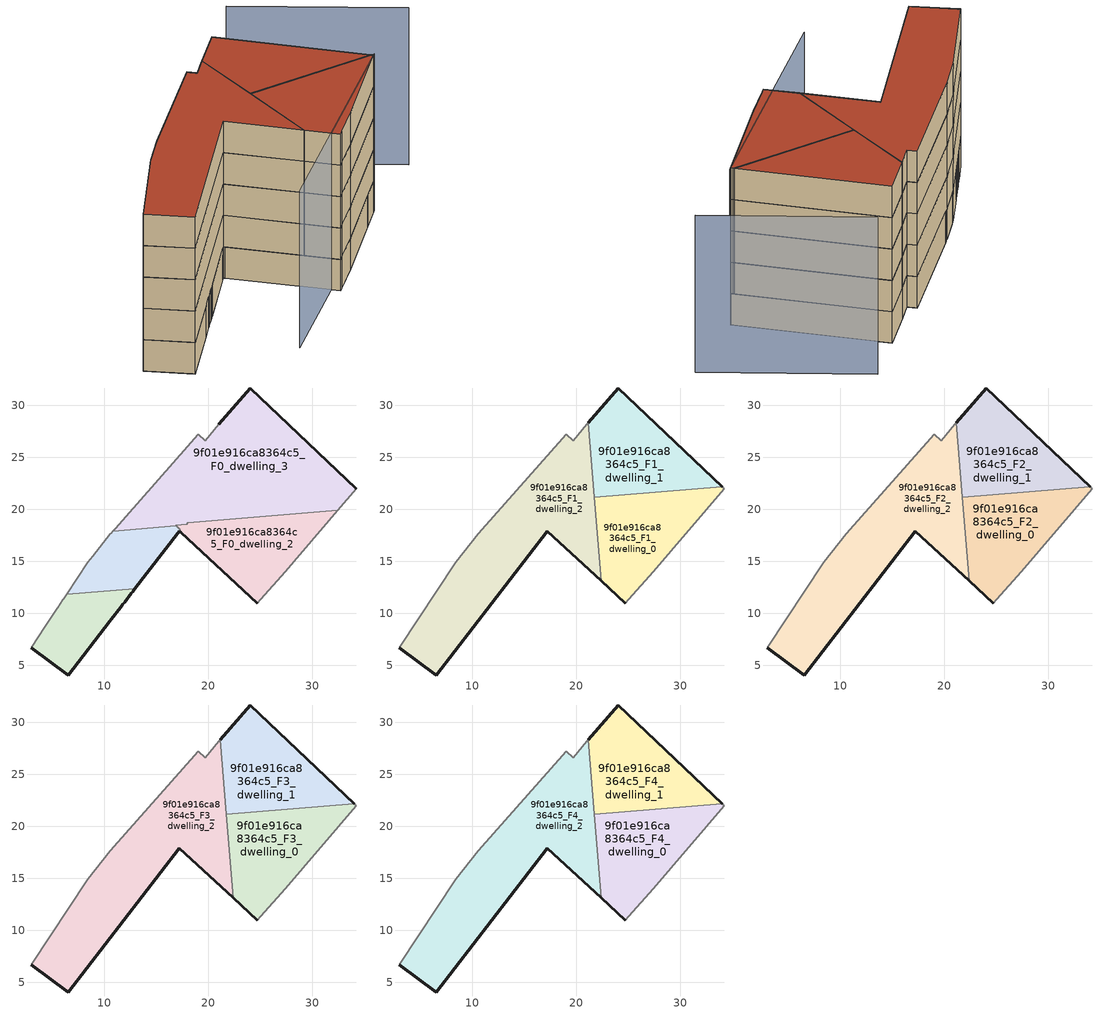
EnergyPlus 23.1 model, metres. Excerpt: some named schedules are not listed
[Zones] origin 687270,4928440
9f01e916ca8364c5_F0_dwelling_0
 floor ground (EU_floor_Construction): 10.56,9.24 10.69,9.4 11.6,10.58 11.8,10.84 11.93,11 11.97,11.06 12.63,11.92 12.76,12.08 12.84,12.18 12.96,12.34 6.39,11.81 6.21,11.54 6.1,11.38 6.04,11.28 5.54,10.53 5.51,10.48 5.4,10.32 4.45,8.89 4.34,8.73 2.99,6.69 6.55,4.05 z0
 wall outside (EU_wall_Construction): 12.96,12.34 12.84,12.18 12.76,12.08 12.63,11.92 11.97,11.06 11.93,11 11.8,10.84 11.6,10.58 10.69,9.4 10.56,9.24 6.55,4.05 2.99,6.69 z0:3
 wall adiabatic (EU_wall_Construction): 2.99,6.69 4.34,8.73 4.45,8.89 5.4,10.32 5.51,10.48 5.54,10.53 6.04,11.28 6.1,11.38 6.21,11.54 6.39,11.81 z0:3
 wall to 9f01e916ca8364c5_F0_dwelling_1 (EU_wall_Construction): 6.39,11.81 12.96,12.34 z0:3
9f01e916ca8364c5_F0_dwelling_1
 floor ground (EU_floor_Construction): 12.96,12.34 17.1,17.69 17.25,17.89 17.34,18.01 16.94,18.38 10.85,17.88 10.66,17.67 10.61,17.61 8.9,15.47 8.44,14.9 6.39,11.81 z0
 wall outside (EU_wall_Construction): 17.24,17.88 17.1,17.69 12.96,12.34 z0:3; 17.24,17.88,3 17.25,17.89,0 17.24,17.88,0
 wall adiabatic (EU_wall_Construction): 6.39,11.81 8.44,14.9 8.9,15.47 10.61,17.61 10.66,17.67 10.85,17.88 z0:3
 wall to 9f01e916ca8364c5_F0_dwelling_3 (EU_wall_Construction): 10.85,17.89 16.94,18.38 z0:3
 wall to 9f01e916ca8364c5_F0_dwelling_2 (EU_wall_Construction): 16.94,18.38 17.34,18.01 17.25,17.89 z0:3
9f01e916ca8364c5_F0_dwelling_2
 floor ground (EU_floor_Construction): 27.4,13.96 32.46,19.88 18.06,18.7 17.94,18.54 16.87,18.45 17.34,18.01 17.25,17.89 17.36,17.79 24.72,10.94 25.04,11.34 z0
 wall outside (EU_wall_Construction): 24.72,10.94 17.36,17.79 17.25,17.89 z0:3; 16.87,18.45,3 16.87,18.45,0 16.86,18.45,0
 wall adiabatic (EU_wall_Construction): 32.46,19.88 27.4,13.96 25.04,11.34 24.72,10.94 z0:3
 wall to 9f01e916ca8364c5_F0_dwelling_3 (EU_wall_Construction): 16.94,18.38 16.87,18.45 17.94,18.54 18.06,18.7 32.46,19.88 z0:3
9f01e916ca8364c5_F0_dwelling_3
 floor ground (EU_floor_Construction): 32.46,19.88 34.25,21.97 24.04,31.65 21.03,28.17 19.71,26.59 19.03,27.19 11.06,18.13 10.85,17.88 16.94,18.38 16.87,18.45 17.94,18.54 18.06,18.7 z0
 wall outside (EU_wall_Construction): 21.03,28.17 24.04,31.65 34.25,21.97 z0:3
 wall adiabatic (EU_wall_Construction): 34.25,21.97 32.46,19.88 / 10.85,17.88 11.06,18.13 19.03,27.19 19.71,26.59 21.03,28.17 z0:3
9f01e916ca8364c5_F1_dwelling_0
 floor to 9f01e916ca8364c5_F0_dwelling_2 (EU_floor_Construction): 27.4,13.96 32.46,19.88 21.91,19.01 22.4,13.1 24.72,10.94 25.04,11.34 z3
 floor to 9f01e916ca8364c5_F0_dwelling_3 (EU_floor_Construction): 32.46,19.88 34.25,21.97 34.07,22.14 21.74,21.13 21.91,19.02 z3
 wall outside (EU_wall_Construction): 24.72,10.94 22.4,13.1 z3:6
 wall adiabatic (EU_wall_Construction): 34.07,22.14 34.25,21.97 27.4,13.96 25.04,11.34 24.72,10.94 z3:6
 wall to 9f01e916ca8364c5_F1_dwelling_1 (EU_wall_Construction): 21.74,21.13 34.07,22.14 z3:6
 wall to 9f01e916ca8364c5_F1_dwelling_2 (EU_wall_Construction): 22.4,13.1 21.74,21.13 z3:6
9f01e916ca8364c5_F1_dwelling_1
 floor to 9f01e916ca8364c5_F0_dwelling_3 (EU_floor_Construction): 34.07,22.14 24.04,31.65 21.15,28.31 21.74,21.13 z3
 wall outside (EU_wall_Construction): 21.15,28.31 24.04,31.65 34.07,22.14 z3:6
 wall to 9f01e916ca8364c5_F1_dwelling_2 (EU_wall_Construction): 21.74,21.13 21.15,28.31 z3:6
9f01e916ca8364c5_F1_dwelling_2
 floor to 9f01e916ca8364c5_F0_dwelling_0 (EU_floor_Construction): 10.56,9.24 10.57,9.25 11.6,10.58 11.63,10.62 12.96,12.34 6.39,11.81 6.21,11.54 6.1,11.38 6.03,11.28 5.54,10.53 5.51,10.48 5.4,10.32 4.45,8.89 4.34,8.73 2.99,6.69 6.55,4.05 z3
 floor to 9f01e916ca8364c5_F0_dwelling_1 (EU_floor_Construction): 12.96,12.34 17.25,17.89 17.34,18.01 16.94,18.38 10.85,17.88 10.66,17.67 10.61,17.61 8.9,15.47 8.44,14.9 6.39,11.81 z3
 floor to 9f01e916ca8364c5_F0_dwelling_2 (EU_floor_Construction): 22.4,13.1 21.91,19.01 18.06,18.7 17.94,18.54 16.87,18.45 17.34,18.01 17.25,17.89 z3
 floor to 9f01e916ca8364c5_F0_dwelling_3 (EU_floor_Construction): 21.91,19.02 21.15,28.31 21.03,28.17 19.71,26.59 19.03,27.19 10.98,18.03 10.85,17.88 16.94,18.38 16.87,18.45 17.94,18.54 18.06,18.7 z3
 wall outside (EU_wall_Construction): 22.4,13.1 17.25,17.89 6.55,4.05 2.99,6.69 z3:6
 wall adiabatic (EU_wall_Construction): 2.99,6.69 8.44,14.9 10.61,17.61 19.03,27.19 19.71,26.59 21.03,28.17 21.15,28.31 z3:6
9f01e916ca8364c5_F2_dwelling_0
 floor to 9f01e916ca8364c5_F1_dwelling_0 (EU_floor_Construction): 27.4,13.96 34.25,21.97 34.07,22.14 21.74,21.13 22.4,13.1 24.72,10.94 25.04,11.34 z6
 wall outside (EU_wall_Construction): 24.72,10.94 22.4,13.1 z6:9
 wall adiabatic (EU_wall_Construction): 34.07,22.14 34.25,21.97 27.4,13.96 25.04,11.34 24.72,10.94 z6:9
 wall to 9f01e916ca8364c5_F2_dwelling_1 (EU_wall_Construction): 21.74,21.13 34.07,22.14 z6:9
 wall to 9f01e916ca8364c5_F2_dwelling_2 (EU_wall_Construction): 22.4,13.1 21.74,21.13 z6:9
9f01e916ca8364c5_F2_dwelling_1
 floor to 9f01e916ca8364c5_F1_dwelling_1 (EU_floor_Construction): 34.07,22.14 24.04,31.65 21.15,28.31 21.74,21.13 z6
 wall outside (EU_wall_Construction): 21.15,28.31 24.04,31.65 34.07,22.14 z6:9
 wall to 9f01e916ca8364c5_F2_dwelling_2 (EU_wall_Construction): 21.74,21.13 21.15,28.31 z6:9
9f01e916ca8364c5_F2_dwelling_2
 floor to 9f01e916ca8364c5_F1_dwelling_2 (EU_floor_Construction): 22.4,13.1 21.15,28.31 21.03,28.17 19.71,26.59 19.03,27.19 10.61,17.61 8.44,14.9 2.99,6.69 6.55,4.05 17.25,17.89 z6
 wall outside (EU_wall_Construction): 22.4,13.1 17.25,17.89 6.55,4.05 2.99,6.69 z6:9
 wall adiabatic (EU_wall_Construction): 2.99,6.69 8.44,14.9 10.61,17.61 19.03,27.19 19.71,26.59 21.03,28.17 21.15,28.31 z6:9
9f01e916ca8364c5_F3_dwelling_0
 floor to 9f01e916ca8364c5_F2_dwelling_0 (EU_floor_Construction): 27.4,13.96 34.25,21.97 34.07,22.14 21.74,21.13 22.4,13.1 24.72,10.94 25.04,11.34 z9
 wall outside (EU_wall_Construction): 24.72,10.94 22.4,13.1 z9:12
 wall adiabatic (EU_wall_Construction): 34.07,22.14 34.25,21.97 27.4,13.96 25.04,11.34 24.72,10.94 z9:12
 wall to 9f01e916ca8364c5_F3_dwelling_1 (EU_wall_Construction): 21.74,21.13 34.07,22.14 z9:12
 wall to 9f01e916ca8364c5_F3_dwelling_2 (EU_wall_Construction): 22.4,13.1 21.74,21.13 z9:12
9f01e916ca8364c5_F3_dwelling_1
 floor to 9f01e916ca8364c5_F2_dwelling_1 (EU_floor_Construction): 34.07,22.14 24.04,31.65 21.15,28.31 21.74,21.13 z9
 wall outside (EU_wall_Construction): 21.15,28.31 24.04,31.65 34.07,22.14 z9:12
 wall to 9f01e916ca8364c5_F3_dwelling_2 (EU_wall_Construction): 21.74,21.13 21.15,28.31 z9:12
9f01e916ca8364c5_F3_dwelling_2
 floor to 9f01e916ca8364c5_F2_dwelling_2 (EU_floor_Construction): 22.4,13.1 21.15,28.31 21.03,28.17 19.71,26.59 19.03,27.19 10.61,17.61 8.44,14.9 2.99,6.69 6.55,4.05 17.25,17.89 z9
 wall outside (EU_wall_Construction): 22.4,13.1 17.25,17.89 6.55,4.05 2.99,6.69 z9:12
 wall adiabatic (EU_wall_Construction): 2.99,6.69 8.44,14.9 10.61,17.61 19.03,27.19 19.71,26.59 21.03,28.17 21.15,28.31 z9:12
9f01e916ca8364c5_F4_dwelling_0
 floor to 9f01e916ca8364c5_F3_dwelling_0 (EU_floor_Construction): 27.4,13.96 34.25,21.97 34.07,22.14 21.74,21.13 22.4,13.1 24.72,10.94 25.04,11.34 z12
 wall outside (EU_wall_Construction): 24.72,10.94 22.4,13.1 z12:15
 wall adiabatic (EU_wall_Construction): 34.07,22.14 34.25,21.97 27.4,13.96 25.04,11.34 24.72,10.94 z12:15
 wall to 9f01e916ca8364c5_F4_dwelling_1 (EU_wall_Construction): 21.74,21.13 34.07,22.14 z12:15
 wall to 9f01e916ca8364c5_F4_dwelling_2 (EU_wall_Construction): 22.4,13.1 21.74,21.13 z12:15
 roof outside (EU_roof_Construction): 34.25,21.97 27.4,13.96 25.04,11.34 24.72,10.94 22.4,13.1 21.74,21.13 34.07,22.14 z15
9f01e916ca8364c5_F4_dwelling_1
 floor to 9f01e916ca8364c5_F3_dwelling_1 (EU_floor_Construction): 34.07,22.14 24.04,31.65 21.15,28.31 21.74,21.13 z12
 wall outside (EU_wall_Construction): 21.15,28.31 24.04,31.65 34.07,22.14 z12:15
 wall to 9f01e916ca8364c5_F4_dwelling_2 (EU_wall_Construction): 21.74,21.13 21.15,28.31 z12:15
 roof outside (EU_roof_Construction): 34.07,22.14 21.74,21.13 21.15,28.31 24.04,31.65 z15
9f01e916ca8364c5_F4_dwelling_2
 floor to 9f01e916ca8364c5_F3_dwelling_2 (EU_floor_Construction): 22.4,13.1 21.15,28.31 21.03,28.17 19.71,26.59 19.03,27.19 10.61,17.61 8.44,14.9 2.99,6.69 6.55,4.05 17.25,17.89 z12
 wall outside (EU_wall_Construction): 22.4,13.1 17.25,17.89 6.55,4.05 2.99,6.69 z12:15
 wall adiabatic (EU_wall_Construction): 2.99,6.69 8.44,14.9 10.61,17.61 19.03,27.19 19.71,26.59 21.03,28.17 21.15,28.31 z12:15
 roof outside (EU_roof_Construction): 21.15,28.31 22.4,13.1 17.25,17.89 6.55,4.05 2.99,6.69 8.44,14.9 10.61,17.61 19.03,27.19 19.71,26.59 21.03,28.17 z15
shading: 16.59,3.77 34.39,22.11 / 41.07,27.85 27.86,35.86 z0:15
[Building]
EU S2 Campaign: North Axis=0; Terrain=City; Solar Distribution=FullExterior
[Site:Location]
Bologna: Latitude=44.5; Longitude=11.25; Time Zone=1; Elevation=37
[SizingPeriod:WeatherFileDays]
AnnualSizingPeriod: Begin Month=1; Begin Day of Month=1; End Month=12; End Day of Month=31; Day of Week for Start Day=Monday; Use Weather File Daylight Saving Period=No; Use Weather File Rain and Snow Indicators=No
[MATERIAL]
EU_InternalMass_Material: Roughness=MediumRough; Thickness=0.1; Conductivity=1; Density=1800; Specific Heat=900; Thermal Absorptance=0.9; Solar Absorptance=0.7; Visible Absorptance=0.7
[MATERIAL:NOMASS] Roughness=MediumRough; Thermal Absorptance=0.9; Solar Absorptance=0.7; Visible Absorptance=0.7
Name | Thermal Resistance
EU_wall_NoMass | 0.905828
EU_roof_NoMass | 0.37593
EU_floor_NoMass | 0.67114
[CONSTRUCTION]
EU_wall_Construction: EU_wall_NoMass
EU_roof_Construction: EU_roof_NoMass
EU_floor_Construction: EU_floor_NoMass
EU_InternalMass_Construction: EU_InternalMass_Material
[ZONE] Type=1; Multiplier=1; Ceiling Height=autocalculate; Floor Area=autocalculate; Part of Total Floor Area=Yes
Name | Volume
9f01e916ca8364c5_F0_dwelling_0 | 117.431
9f01e916ca8364c5_F1_dwelling_0 | 225.146
9f01e916ca8364c5_F2_dwelling_0; 9f01e916ca8364c5_F3_dwelling_0; 9f01e916ca8364c5_F4_dwelling_0 | 225.157
9f01e916ca8364c5_F0_dwelling_1 | 116.488
9f01e916ca8364c5_F1_dwelling_1 | 225.17
9f01e916ca8364c5_F2_dwelling_1; 9f01e916ca8364c5_F3_dwelling_1; 9f01e916ca8364c5_F4_dwelling_1 | 225.171
9f01e916ca8364c5_F0_dwelling_2 | 198.48
9f01e916ca8364c5_F1_dwelling_2 | 450.274
9f01e916ca8364c5_F2_dwelling_2; 9f01e916ca8364c5_F3_dwelling_2; 9f01e916ca8364c5_F4_dwelling_2 | 450.303
9f01e916ca8364c5_F0_dwelling_3 | 468.25
[INTERNALMASS] Construction=EU_InternalMass_Construction
Name | Zone or ZoneList | Surface Area
9f01e916ca8364c5_F0_dwelling_0_EU_InternalMass | 9f01e916ca8364c5_F0_dwelling_0 | 39.1457
9f01e916ca8364c5_F0_dwelling_1_EU_InternalMass | 9f01e916ca8364c5_F0_dwelling_1 | 38.8308
9f01e916ca8364c5_F0_dwelling_2_EU_InternalMass | 9f01e916ca8364c5_F0_dwelling_2 | 66.168
9f01e916ca8364c5_F0_dwelling_3_EU_InternalMass | 9f01e916ca8364c5_F0_dwelling_3 | 156.086
9f01e916ca8364c5_F1_dwelling_0_EU_InternalMass | 9f01e916ca8364c5_F1_dwelling_0 | 75.052
9f01e916ca8364c5_F1_dwelling_1_EU_InternalMass | 9f01e916ca8364c5_F1_dwelling_1 | 75.057
9f01e916ca8364c5_F1_dwelling_2_EU_InternalMass | 9f01e916ca8364c5_F1_dwelling_2 | 150.101
9f01e916ca8364c5_F2_dwelling_0_EU_InternalMass | 9f01e916ca8364c5_F2_dwelling_0 | 75.052
9f01e916ca8364c5_F2_dwelling_1_EU_InternalMass | 9f01e916ca8364c5_F2_dwelling_1 | 75.057
9f01e916ca8364c5_F2_dwelling_2_EU_InternalMass | 9f01e916ca8364c5_F2_dwelling_2 | 150.101
9f01e916ca8364c5_F3_dwelling_0_EU_InternalMass | 9f01e916ca8364c5_F3_dwelling_0 | 75.052
9f01e916ca8364c5_F3_dwelling_1_EU_InternalMass | 9f01e916ca8364c5_F3_dwelling_1 | 75.057
9f01e916ca8364c5_F3_dwelling_2_EU_InternalMass | 9f01e916ca8364c5_F3_dwelling_2 | 150.101
9f01e916ca8364c5_F4_dwelling_0_EU_InternalMass | 9f01e916ca8364c5_F4_dwelling_0 | 75.052
9f01e916ca8364c5_F4_dwelling_1_EU_InternalMass | 9f01e916ca8364c5_F4_dwelling_1 | 75.057
9f01e916ca8364c5_F4_dwelling_2_EU_InternalMass | 9f01e916ca8364c5_F4_dwelling_2 | 150.101
[OTHEREQUIPMENT] Fuel Type=Electricity; Design Level Calculation Method=Watts/Area; Power per Zone Floor Area=1; Fraction Latent=0; Fraction Radiant=0; Fraction Lost=0; Carbon Dioxide Generation Rate=0; EndUse Subcategory=EU_Step8_InternalGains
Name | Zone or ZoneList or Space or SpaceList | Schedule
EU_Step8_InternalGain_9f01e916ca8364c5_F0_dwelling_0_f000 | 9f01e916ca8364c5_F0_dwelling_0 | EU_Step8_GainSchedule_9f01e916ca8364c5_F0_dwelling_0_f000
EU_Step8_InternalGain_9f01e916ca8364c5_F0_dwelling_1_f000 | 9f01e916ca8364c5_F0_dwelling_1 | EU_Step8_GainSchedule_9f01e916ca8364c5_F0_dwelling_1_f000
EU_Step8_InternalGain_9f01e916ca8364c5_F0_dwelling_2_f000 | 9f01e916ca8364c5_F0_dwelling_2 | EU_Step8_GainSchedule_9f01e916ca8364c5_F0_dwelling_2_f000
EU_Step8_InternalGain_9f01e916ca8364c5_F0_dwelling_3_f000 | 9f01e916ca8364c5_F0_dwelling_3 | EU_Step8_GainSchedule_9f01e916ca8364c5_F0_dwelling_3_f000
EU_Step8_InternalGain_9f01e916ca8364c5_F1_dwelling_0_f000 | 9f01e916ca8364c5_F1_dwelling_0 | EU_Step8_GainSchedule_9f01e916ca8364c5_F1_dwelling_0_f000
EU_Step8_InternalGain_9f01e916ca8364c5_F1_dwelling_1_f000 | 9f01e916ca8364c5_F1_dwelling_1 | EU_Step8_GainSchedule_9f01e916ca8364c5_F1_dwelling_1_f000
EU_Step8_InternalGain_9f01e916ca8364c5_F1_dwelling_2_f000 | 9f01e916ca8364c5_F1_dwelling_2 | EU_Step8_GainSchedule_9f01e916ca8364c5_F1_dwelling_2_f000
EU_Step8_InternalGain_9f01e916ca8364c5_F2_dwelling_0_f000 | 9f01e916ca8364c5_F2_dwelling_0 | EU_Step8_GainSchedule_9f01e916ca8364c5_F2_dwelling_0_f000
EU_Step8_InternalGain_9f01e916ca8364c5_F2_dwelling_1_f000 | 9f01e916ca8364c5_F2_dwelling_1 | EU_Step8_GainSchedule_9f01e916ca8364c5_F2_dwelling_1_f000
EU_Step8_InternalGain_9f01e916ca8364c5_F2_dwelling_2_f000 | 9f01e916ca8364c5_F2_dwelling_2 | EU_Step8_GainSchedule_9f01e916ca8364c5_F2_dwelling_2_f000
EU_Step8_InternalGain_9f01e916ca8364c5_F3_dwelling_0_f000 | 9f01e916ca8364c5_F3_dwelling_0 | EU_Step8_GainSchedule_9f01e916ca8364c5_F3_dwelling_0_f000
EU_Step8_InternalGain_9f01e916ca8364c5_F3_dwelling_1_f000 | 9f01e916ca8364c5_F3_dwelling_1 | EU_Step8_GainSchedule_9f01e916ca8364c5_F3_dwelling_1_f000
EU_Step8_InternalGain_9f01e916ca8364c5_F3_dwelling_2_f000 | 9f01e916ca8364c5_F3_dwelling_2 | EU_Step8_GainSchedule_9f01e916ca8364c5_F3_dwelling_2_f000
EU_Step8_InternalGain_9f01e916ca8364c5_F4_dwelling_0_f000 | 9f01e916ca8364c5_F4_dwelling_0 | EU_Step8_GainSchedule_9f01e916ca8364c5_F4_dwelling_0_f000
EU_Step8_InternalGain_9f01e916ca8364c5_F4_dwelling_1_f000 | 9f01e916ca8364c5_F4_dwelling_1 | EU_Step8_GainSchedule_9f01e916ca8364c5_F4_dwelling_1_f000
EU_Step8_InternalGain_9f01e916ca8364c5_F4_dwelling_2_f000 | 9f01e916ca8364c5_F4_dwelling_2 | EU_Step8_GainSchedule_9f01e916ca8364c5_F4_dwelling_2_f000
[ZONEVENTILATION:DESIGNFLOWRATE] Schedule=EU_AlwaysOn; Design Flow Rate Calculation Method=AirChanges/Hour; Air Changes per Hour=0.73129; Ventilation Type=Natural; Fan Pressure Rise=0; Fan Total Efficiency=1; Constant Term Coefficient=1; Temperature Term Coefficient=0; Velocity Term Coefficient=0; Velocity Squared Term Coefficient=0; Minimum Indoor Temperature=-100; Maximum Indoor Temperature=100; Delta Temperature=-100; Minimum Outdoor Temperature=-100; Maximum Outdoor Temperature=100; Maximum Wind Speed=40
Name | Zone or ZoneList or Space or SpaceList
EU_ConstantAir_9f01e916ca8364c5_F0_dwelling_0 | 9f01e916ca8364c5_F0_dwelling_0
EU_ConstantAir_9f01e916ca8364c5_F0_dwelling_1 | 9f01e916ca8364c5_F0_dwelling_1
EU_ConstantAir_9f01e916ca8364c5_F0_dwelling_2 | 9f01e916ca8364c5_F0_dwelling_2
EU_ConstantAir_9f01e916ca8364c5_F0_dwelling_3 | 9f01e916ca8364c5_F0_dwelling_3
EU_ConstantAir_9f01e916ca8364c5_F1_dwelling_0 | 9f01e916ca8364c5_F1_dwelling_0
EU_ConstantAir_9f01e916ca8364c5_F1_dwelling_1 | 9f01e916ca8364c5_F1_dwelling_1
EU_ConstantAir_9f01e916ca8364c5_F1_dwelling_2 | 9f01e916ca8364c5_F1_dwelling_2
EU_ConstantAir_9f01e916ca8364c5_F2_dwelling_0 | 9f01e916ca8364c5_F2_dwelling_0
EU_ConstantAir_9f01e916ca8364c5_F2_dwelling_1 | 9f01e916ca8364c5_F2_dwelling_1
EU_ConstantAir_9f01e916ca8364c5_F2_dwelling_2 | 9f01e916ca8364c5_F2_dwelling_2
EU_ConstantAir_9f01e916ca8364c5_F3_dwelling_0 | 9f01e916ca8364c5_F3_dwelling_0
EU_ConstantAir_9f01e916ca8364c5_F3_dwelling_1 | 9f01e916ca8364c5_F3_dwelling_1
EU_ConstantAir_9f01e916ca8364c5_F3_dwelling_2 | 9f01e916ca8364c5_F3_dwelling_2
EU_ConstantAir_9f01e916ca8364c5_F4_dwelling_0 | 9f01e916ca8364c5_F4_dwelling_0
EU_ConstantAir_9f01e916ca8364c5_F4_dwelling_1 | 9f01e916ca8364c5_F4_dwelling_1
EU_ConstantAir_9f01e916ca8364c5_F4_dwelling_2 | 9f01e916ca8364c5_F4_dwelling_2
[HVACTEMPLATE:THERMOSTAT] Constant Heating Setpoint=20; Constant Cooling Setpoint=50
EU_HeatOnly_9f01e916ca8364c5_F0_dwelling_0; EU_HeatOnly_9f01e916ca8364c5_F0_dwelling_1; EU_HeatOnly_9f01e916ca8364c5_F0_dwelling_2; EU_HeatOnly_9f01e916ca8364c5_F0_dwelling_3; EU_HeatOnly_9f01e916ca8364c5_F1_dwelling_0; EU_HeatOnly_9f01e916ca8364c5_F1_dwelling_1; EU_HeatOnly_9f01e916ca8364c5_F1_dwelling_2; EU_HeatOnly_9f01e916ca8364c5_F2_dwelling_0; EU_HeatOnly_9f01e916ca8364c5_F2_dwelling_1; EU_HeatOnly_9f01e916ca8364c5_F2_dwelling_2; EU_HeatOnly_9f01e916ca8364c5_F3_dwelling_0; EU_HeatOnly_9f01e916ca8364c5_F3_dwelling_1; EU_HeatOnly_9f01e916ca8364c5_F3_dwelling_2; EU_HeatOnly_9f01e916ca8364c5_F4_dwelling_0; EU_HeatOnly_9f01e916ca8364c5_F4_dwelling_1; EU_HeatOnly_9f01e916ca8364c5_F4_dwelling_2
